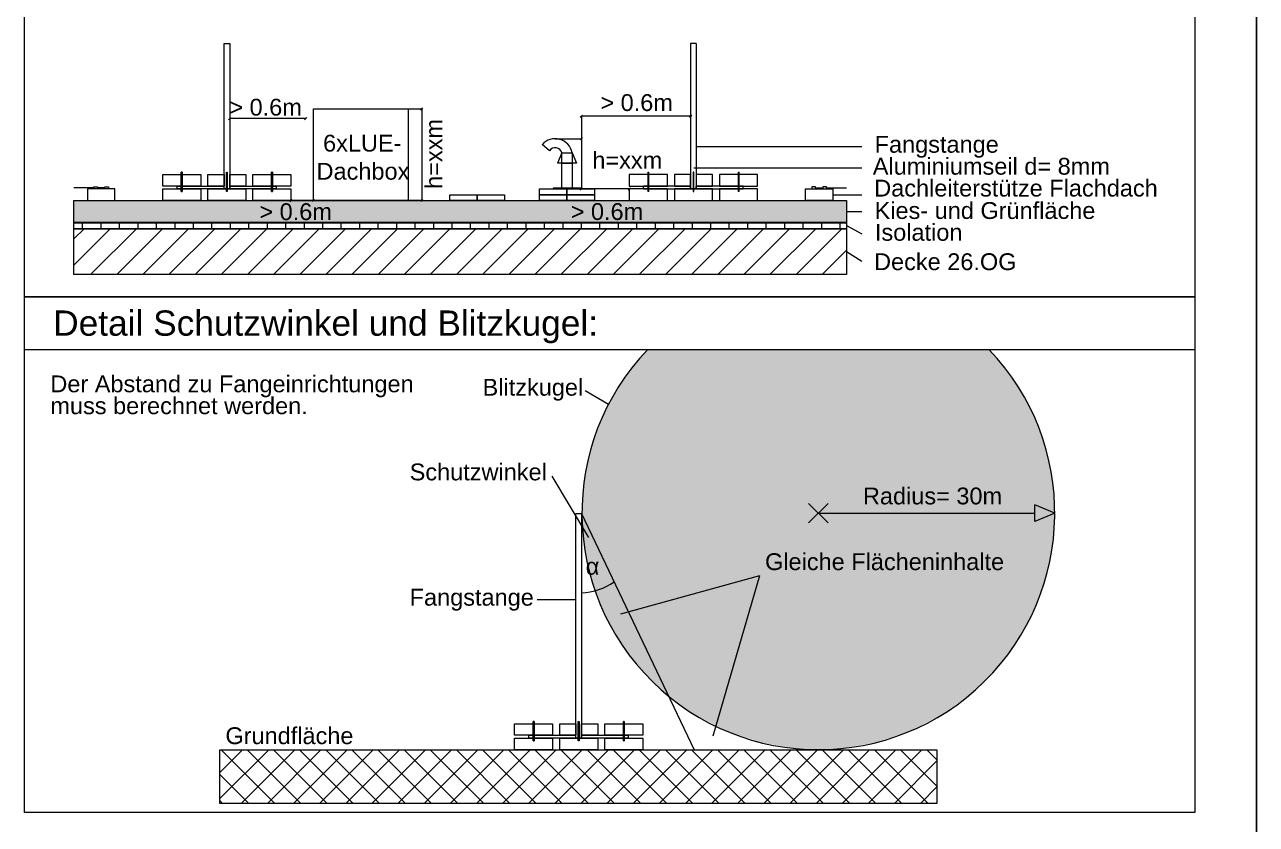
# Model space of a CAD drawing. Extents: x -1132 to 613, y -179 to 712.
# Drawn here: x 407.6 to 607.6, y 142.4 to 272.2 of the extents above; entities that cross this region are included whole.
import ezdxf
from ezdxf.lldxf.tags import DXFTag

# ---------------------------------------------------------------- set-up
doc = ezdxf.new("R2010")
doc.units = 0
doc.layers.get('0').update_dxf_attribs({"lineweight": 13})
for name, color, linetype, lineweight, true_color in [('Boden 8.OG', 7, 'Continuous', 13, 0xc0c0c0), ('Bodenplatten', 9, 'Continuous', 13, 0x808080), ('EL01_WAN_Blitzkugel', 2, 'Continuous', 13, 0xffff00), ('EL01_WAN_Blitzschutz_kuenstliche_Leiter', 1, 'Continuous', 13, 0xff0000), ('EL01_WAN_Fangleitungen bestehend Kün', 1, 'Continuous', 13, 0xff0000), ('EL01_WAN_Geometrie', 3, 'Continuous', 13, 0x00ff00), ('EL01_WAN_Geometrie-A0GYANLHE9', 3, 'Continuous', 13, 0x00ff00), ('EL01_WAN_Schraffur-A0GYANLGE9', 7, 'Continuous', 13, 0xc0c0c0), ('EL01_WAN_Text-A0GYANLIE9', 2, 'Continuous', 13, 0xffff00), ('EL01_WAN_Venti', 1, 'Continuous', 13, 0xff0000), ('EL01_WAN_Wasserschutz', 1, 'Continuous', 13, 0xff0000), ('EL01_WANE_Winkel Alpha', 1, 'Continuous', 13, 0xff0000), ('Erde Kies Gestein', 9, 'Continuous', 13, 0x808080), ('Isolation Boden 8.OG', 7, 'Continuous', 13, 0x00e500)]:
    doc.layers.add(name, color=color, linetype=linetype, lineweight=lineweight, true_color=true_color)
for name, color, linetype, lineweight in [('EL01_VVV_Bemassung', 7, 'Continuous', 13), ('EL01_WAN_Dachleiterstütze', 7, 'Continuous', 13), ('EL01_WAN_Text', 7, 'Continuous', 13)]:
    doc.layers.add(name, color=color, linetype=linetype, lineweight=lineweight)
doc.styles.get("Standard").update_dxf_attribs({"font": 'arial.ttf'})
tags = doc.linetypes.add('fein_strichliert', pattern=[4, 1, -2, 1]).pattern_tags.tags
tags[8:9] = [DXFTag(74, 4), DXFTag(75, 0), DXFTag(340, '0'), DXFTag(46, 0.0), DXFTag(50, 0.0), DXFTag(44, 0.0), DXFTag(45, 0.0)]
tags[6:7] = [DXFTag(74, 4), DXFTag(75, 0), DXFTag(340, '0'), DXFTag(46, 0.0), DXFTag(50, 0.0), DXFTag(44, 0.0), DXFTag(45, 0.0)]
tags[4:5] = [DXFTag(74, 4), DXFTag(75, 0), DXFTag(340, '0'), DXFTag(46, 0.0), DXFTag(50, 0.0), DXFTag(44, 0.0), DXFTag(45, 0.0)]

# ---------------------------------------------------------------- blocks, each defined once
blk = doc.blocks.new('Schraffur-A0ULN87DQT', base_point=(415.58, 240.07))
at = {"color": 0, "linetype": 'ByBlock', "lineweight": -2, "ltscale": 0.13}
blk.add_solid([(541.02, 240.07), (415.58, 240.07), (541.02, 243.63), (415.58, 243.63)], dxfattribs=at)
blk = doc.blocks.new('Polygon-A0ULN87FQT', base_point=(493.42, 245.51))
at = {"color": 0, "linetype": 'ByBlock', "lineweight": -2, "ltscale": 0.13}
for p, q in [((493.42, 245.61), (493.42, 245.51)), ((497.87, 245.61), (493.42, 245.61)), ((493.42, 245.51), (497.87, 245.51)), ((497.87, 245.51), (497.87, 245.61))]:
    blk.add_line(p, q, dxfattribs=at)
blk = doc.blocks.new('Polygon-A0ULN87JQT', base_point=(444.66, 245.97))
at = {"color": 0, "linetype": 'ByBlock', "lineweight": -2, "ltscale": 0.13}
for p, q in [((444.66, 245.97), (444.66, 247.85)), ((444.66, 247.85), (450.83, 247.85)), ((450.83, 247.85), (450.83, 245.97)), ((450.83, 245.97), (444.66, 245.97))]:
    blk.add_line(p, q, dxfattribs=at)
blk = doc.blocks.new('Polygon-A0ULN87NQT', base_point=(508.78, 245.08))
at = {"color": 0, "linetype": 'ByBlock', "lineweight": -2, "ltscale": 0.13}
for p, q in [((508.92, 247.85), (508.78, 247.85)), ((508.78, 247.85), (508.78, 245.08)), ((508.92, 245.08), (508.92, 247.85)), ((508.92, 245.08), (508.78, 245.08))]:
    blk.add_line(p, q, dxfattribs=at)
blk = doc.blocks.new('Polygon-A0ULN87PQT', base_point=(440.88, 245.97))
at = {"color": 0, "linetype": 'ByBlock', "lineweight": -2, "ltscale": 0.13}
for p, q in [((440.88, 247.85), (443.5, 247.85)), ((440.88, 245.97), (440.88, 247.85)), ((443.5, 247.85), (443.5, 245.97)), ((443.5, 245.97), (440.88, 245.97))]:
    blk.add_line(p, q, dxfattribs=at)
blk = doc.blocks.new('Schraffur-A0ULN87TQT', base_point=(571.62, 191.51))
at = {"color": 0, "linetype": 'ByBlock', "lineweight": -2, "ltscale": 0.13}
blk.add_solid([(571.62, 194.24), (574.85, 192.87), (571.62, 191.51)], dxfattribs=at)
blk = doc.blocks.new('Polygon-A0ULN87VQT', base_point=(505.76, 243.63))
at = {"color": 0, "linetype": 'ByBlock', "lineweight": -2, "ltscale": 0.13}
for p, q in [((511.94, 245.51), (505.76, 245.51)), ((505.76, 245.51), (505.76, 243.63)), ((511.94, 243.63), (511.94, 245.51)), ((505.76, 243.63), (511.94, 243.63))]:
    blk.add_line(p, q, dxfattribs=at)
blk = doc.blocks.new('Polygon-A0ULN881QT', base_point=(481.07, 243.63))
at = {"color": 0, "linetype": 'ByBlock', "lineweight": -2, "ltscale": 0.13}
for p, q in [((481.07, 243.63), (481.07, 244.57)), ((481.07, 244.57), (485.52, 244.57)), ((485.52, 244.57), (485.52, 243.63)), ((485.52, 243.63), (481.07, 243.63))]:
    blk.add_line(p, q, dxfattribs=at)
blk = doc.blocks.new('Polygon-A0ULN883QT', base_point=(523.44, 245.08))
at = {"color": 0, "linetype": 'ByBlock', "lineweight": -2, "ltscale": 0.13}
for p, q in [((523.58, 247.85), (523.44, 247.85)), ((523.44, 247.85), (523.44, 245.08)), ((523.58, 245.08), (523.58, 247.85)), ((523.58, 245.08), (523.44, 245.08))]:
    blk.add_line(p, q, dxfattribs=at)
blk = doc.blocks.new('Polygon-A0ULN88BQT', base_point=(447.68, 247.85))
at = {"color": 0, "linetype": 'ByBlock', "lineweight": -2, "ltscale": 0.13}
for p, q in [((447.68, 247.85), (447.68, 248.22)), ((447.82, 248.22), (447.68, 248.22)), ((447.82, 248.22), (447.82, 247.85)), ((447.82, 247.85), (447.68, 247.85))]:
    blk.add_line(p, q, dxfattribs=at)
blk = doc.blocks.new('Polygon-A0ULN88LQT', base_point=(516.11, 245.08))
at = {"color": 0, "linetype": 'ByBlock', "lineweight": -2, "ltscale": 0.13}
for p, q in [((516.25, 248.22), (516.11, 248.22)), ((516.11, 248.22), (516.11, 245.08)), ((516.25, 245.08), (516.25, 248.22)), ((516.11, 245.08), (516.25, 245.08))]:
    blk.add_line(p, q, dxfattribs=at)
blk = doc.blocks.new('Polygon-A0ULN88NQT', base_point=(437.33, 243.63))
at = {"color": 0, "linetype": 'ByBlock', "lineweight": -2, "ltscale": 0.13}
for p, q in [((437.33, 243.63), (437.33, 245.51)), ((437.33, 245.51), (443.5, 245.51)), ((443.5, 245.51), (443.5, 243.63)), ((443.5, 243.63), (437.33, 243.63))]:
    blk.add_line(p, q, dxfattribs=at)
blk = doc.blocks.new('Polygon-A0ULN88RQT', base_point=(516.64, 245.51))
at = {"color": 0, "linetype": 'ByBlock', "lineweight": -2, "ltscale": 0.13}
for p, q in [((524.27, 245.97), (516.64, 245.97)), ((516.64, 245.51), (516.64, 245.97)), ((516.64, 245.51), (524.27, 245.51)), ((524.27, 245.51), (524.27, 245.97))]:
    blk.add_line(p, q, dxfattribs=at)
blk = doc.blocks.new('Polygon-A0ULN88TQT', base_point=(476.62, 243.63))
at = {"color": 0, "linetype": 'ByBlock', "lineweight": -2, "ltscale": 0.13}
for p, q in [((476.62, 243.63), (476.62, 244.57)), ((476.62, 244.57), (481.07, 244.57)), ((481.07, 244.57), (481.07, 243.63)), ((481.07, 243.63), (476.62, 243.63))]:
    blk.add_line(p, q, dxfattribs=at)
blk = doc.blocks.new('Schraffur-A0ULN88VQT', base_point=(415.58, 231.62))
at = {"color": 0, "lineweight": -2}
for p, q in [((415.58, 233.14), (421.48, 239.04)), ((415.58, 237.39), (417.23, 239.04)), ((418.29, 231.62), (425.72, 239.04)), ((422.54, 231.62), (429.96, 239.04)), ((426.78, 231.62), (434.21, 239.04)), ((431.02, 231.62), (438.45, 239.04)), ((435.26, 231.62), (442.69, 239.04)), ((439.51, 231.62), (446.93, 239.04)), ((443.75, 231.62), (451.18, 239.04)), ((447.99, 231.62), (455.42, 239.04)), ((452.24, 231.62), (459.66, 239.04)), ((456.48, 231.62), (463.9, 239.04)), ((460.72, 231.62), (468.15, 239.04)), ((464.96, 231.62), (472.39, 239.04)), ((469.21, 231.62), (476.63, 239.04)), ((473.45, 231.62), (480.87, 239.04)), ((477.69, 231.62), (485.12, 239.04)), ((481.93, 231.62), (489.36, 239.04)), ((486.18, 231.62), (493.6, 239.04)), ((490.42, 231.62), (497.84, 239.04)), ((494.66, 231.62), (502.09, 239.04)), ((498.9, 231.62), (506.33, 239.04)), ((503.15, 231.62), (510.57, 239.04)), ((507.39, 231.62), (514.82, 239.04)), ((511.63, 231.62), (519.06, 239.04)), ((515.87, 231.62), (523.3, 239.04)), ((520.12, 231.62), (527.54, 239.04)), ((524.36, 231.62), (531.79, 239.04)), ((528.6, 231.62), (536.03, 239.04)), ((532.85, 231.62), (540.27, 239.04)), ((537.09, 231.62), (541.02, 235.55))]:
    blk.add_line(p, q, dxfattribs=at)
blk = doc.blocks.new('Polygon-A0ULN88XQT', base_point=(487.14, 154.47))
at = {"color": 0, "linetype": 'ByBlock', "lineweight": -2, "ltscale": 0.13}
for p, q in [((487.14, 154.47), (487.14, 156.35)), ((487.14, 156.35), (493.31, 156.35)), ((493.31, 156.35), (493.31, 154.47)), ((493.31, 154.47), (487.14, 154.47))]:
    blk.add_line(p, q, dxfattribs=at)
blk = doc.blocks.new('Polygon-A0ULN88ZQT', base_point=(501.8, 154.47))
at = {"color": 0, "linetype": 'ByBlock', "lineweight": -2, "ltscale": 0.13}
for p, q in [((501.8, 154.47), (501.8, 156.35)), ((501.8, 156.35), (507.97, 156.35)), ((507.97, 156.35), (507.97, 154.47)), ((507.97, 154.47), (501.8, 154.47))]:
    blk.add_line(p, q, dxfattribs=at)
blk = doc.blocks.new('Polygon-A0ULN891QT', base_point=(439.96, 245.51))
at = {"color": 0, "linetype": 'ByBlock', "lineweight": -2, "ltscale": 0.13}
for p, q in [((439.96, 245.51), (439.96, 269.13)), ((439.96, 269.13), (440.88, 269.13)), ((440.88, 269.13), (440.88, 245.51)), ((440.88, 245.51), (439.96, 245.51))]:
    blk.add_line(p, q, dxfattribs=at)
blk = doc.blocks.new('Polygon-A0ULN897QT', base_point=(504.81, 155.92))
at = {"color": 0, "linetype": 'ByBlock', "lineweight": -2, "ltscale": 0.13}
for p, q in [((504.81, 155.92), (504.81, 158.69)), ((504.81, 158.69), (504.95, 158.69)), ((504.95, 158.69), (504.95, 155.92)), ((504.81, 155.92), (504.95, 155.92))]:
    blk.add_line(p, q, dxfattribs=at)
blk = doc.blocks.new('Polygon-A0ULN899QT', base_point=(430, 245.97))
at = {"color": 0, "linetype": 'ByBlock', "lineweight": -2, "ltscale": 0.13}
for p, q in [((430, 245.97), (430, 247.85)), ((430, 247.85), (436.17, 247.85)), ((436.17, 247.85), (436.17, 245.97)), ((436.17, 245.97), (430, 245.97))]:
    blk.add_line(p, q, dxfattribs=at)
blk = doc.blocks.new('Polygon-A0ULN89BQT', base_point=(537.17, 245.51))
at = {"color": 0, "linetype": 'ByBlock', "lineweight": -2, "ltscale": 0.13}
for p, q in [((537.76, 245.87), (537.17, 245.87)), ((537.17, 245.87), (537.17, 245.51)), ((537.17, 245.51), (537.76, 245.51)), ((537.76, 245.51), (537.76, 245.87))]:
    blk.add_line(p, q, dxfattribs=at)
blk = doc.blocks.new('Polygon-A0ULN89DQT', base_point=(491.19, 243.63))
at = {"color": 0, "linetype": 'ByBlock', "lineweight": -2, "ltscale": 0.13}
for p, q in [((491.19, 243.63), (491.19, 244.57)), ((491.19, 244.57), (495.64, 244.57)), ((495.64, 244.57), (495.64, 243.63)), ((495.64, 243.63), (491.19, 243.63))]:
    blk.add_line(p, q, dxfattribs=at)
blk = doc.blocks.new('Polygon-A0ULN89FQT', base_point=(495.64, 243.63))
at = {"color": 0, "linetype": 'ByBlock', "lineweight": -2, "ltscale": 0.13}
for p, q in [((495.64, 243.63), (495.64, 244.57)), ((495.64, 244.57), (500.09, 244.57)), ((500.09, 244.57), (500.09, 243.63)), ((500.09, 243.63), (495.64, 243.63))]:
    blk.add_line(p, q, dxfattribs=at)
blk = doc.blocks.new('Polygon-A0ULN89HQT', base_point=(417.8, 243.63))
at = {"color": 0, "linetype": 'ByBlock', "lineweight": -2, "ltscale": 0.13}
for p, q in [((422.25, 245.51), (417.8, 245.51)), ((417.8, 245.51), (417.8, 243.63)), ((422.25, 243.63), (422.25, 245.51)), ((417.8, 243.63), (422.25, 243.63))]:
    blk.add_line(p, q, dxfattribs=at)
blk = doc.blocks.new('Polygon-A0ULN89JQT', base_point=(440.34, 245.08))
at = {"color": 0, "linetype": 'ByBlock', "lineweight": -2, "ltscale": 0.13}
for p, q in [((440.34, 245.08), (440.34, 248.22)), ((440.34, 248.22), (440.49, 248.22)), ((440.49, 248.22), (440.49, 245.08)), ((440.49, 245.08), (440.34, 245.08))]:
    blk.add_line(p, q, dxfattribs=at)
blk = doc.blocks.new('Polygon-A0ULN89PQT', base_point=(430, 243.63))
at = {"color": 0, "linetype": 'ByBlock', "lineweight": -2, "ltscale": 0.13}
for p, q in [((430, 243.63), (430, 245.51)), ((430, 245.51), (436.17, 245.51)), ((436.17, 245.51), (436.17, 243.63)), ((436.17, 243.63), (430, 243.63))]:
    blk.add_line(p, q, dxfattribs=at)
blk = doc.blocks.new('Polygon-A0ULN89RQT', base_point=(494.47, 156.81))
at = {"color": 0, "linetype": 'ByBlock', "lineweight": -2, "ltscale": 0.13}
for p, q in [((494.47, 158.69), (497.09, 158.69)), ((494.47, 156.81), (494.47, 158.69)), ((497.09, 158.69), (497.09, 156.81)), ((497.09, 156.81), (494.47, 156.81))]:
    blk.add_line(p, q, dxfattribs=at)
blk = doc.blocks.new('Polygon-A0ULN8A9QT', base_point=(407.58, 227.98))
at = {"color": 0, "linetype": 'ByBlock', "lineweight": -2, "ltscale": 0.13}
for p, q in [((407.58, 227.98), (407.58, 460.53)), ((407.58, 460.53), (597.58, 460.53)), ((597.58, 460.53), (597.58, 227.98)), ((597.58, 227.98), (407.58, 227.98))]:
    blk.add_line(p, q, dxfattribs=at)
blk = doc.blocks.new('Polygon-A0ULN8ABQT', base_point=(420.62, 245.51))
at = {"color": 0, "linetype": 'ByBlock', "lineweight": -2, "ltscale": 0.13}
for p, q in [((420.62, 245.87), (421.22, 245.87)), ((420.62, 245.51), (420.62, 245.87)), ((421.22, 245.51), (420.62, 245.51)), ((421.22, 245.87), (421.22, 245.51))]:
    blk.add_line(p, q, dxfattribs=at)
blk = doc.blocks.new('Polygon-A0ULN8AFQT', base_point=(433.01, 247.85))
at = {"color": 0, "linetype": 'ByBlock', "lineweight": -2, "ltscale": 0.13}
for p, q in [((433.01, 247.85), (433.01, 248.22)), ((433.16, 248.22), (433.01, 248.22)), ((433.16, 248.22), (433.16, 247.85)), ((433.16, 247.85), (433.01, 247.85))]:
    blk.add_line(p, q, dxfattribs=at)
blk = doc.blocks.new('Polygon-A0ULN8ANQT', base_point=(505.76, 245.97))
at = {"color": 0, "linetype": 'ByBlock', "lineweight": -2, "ltscale": 0.13}
for p, q in [((511.94, 247.85), (505.76, 247.85)), ((505.76, 247.85), (505.76, 245.97)), ((511.94, 245.97), (511.94, 247.85)), ((505.76, 245.97), (511.94, 245.97))]:
    blk.add_line(p, q, dxfattribs=at)
blk = doc.blocks.new('Polygon-A0ULN8ATQT', base_point=(520.43, 243.63))
at = {"color": 0, "linetype": 'ByBlock', "lineweight": -2, "ltscale": 0.13}
for p, q in [((526.6, 245.51), (520.43, 245.51)), ((520.43, 245.51), (520.43, 243.63)), ((526.6, 243.63), (526.6, 245.51)), ((520.43, 243.63), (526.6, 243.63))]:
    blk.add_line(p, q, dxfattribs=at)
blk = doc.blocks.new('Polygon-A0ULN8BBQT', base_point=(415.58, 240.07))
at = {"color": 0, "linetype": 'ByBlock', "lineweight": -2, "ltscale": 0.13}
for p, q in [((415.58, 240.07), (415.58, 243.63)), ((415.58, 243.63), (541.02, 243.63)), ((541.02, 243.63), (541.02, 240.07)), ((541.02, 240.07), (415.58, 240.07))]:
    blk.add_line(p, q, dxfattribs=at)
blk = doc.blocks.new('Polygon-A0ULN8BDQT', base_point=(415.58, 239.04))
at = {"color": 0, "linetype": 'ByBlock', "lineweight": -2, "ltscale": 0.13}
for p, q in [((415.58, 239.04), (415.58, 240.07)), ((415.58, 240.07), (541.02, 240.07)), ((541.02, 240.07), (541.02, 239.04)), ((541.02, 239.04), (415.58, 239.04))]:
    blk.add_line(p, q, dxfattribs=at)
blk = doc.blocks.new('Polygon-A0ULN8BPQT', base_point=(415.58, 231.62))
at = {"color": 0, "linetype": 'ByBlock', "lineweight": -2, "ltscale": 0.13}
for p, q in [((415.58, 231.62), (415.58, 239.04)), ((415.58, 239.04), (541.02, 239.04)), ((541.02, 239.04), (541.02, 231.62)), ((541.02, 231.62), (415.58, 231.62))]:
    blk.add_line(p, q, dxfattribs=at)
blk = doc.blocks.new('Polygon-A0ULN8BXQT', base_point=(497.09, 156.35))
at = {"color": 0, "linetype": 'ByBlock', "lineweight": -2, "ltscale": 0.13}
for p, q in [((497.09, 156.35), (497.09, 192.83)), ((497.09, 192.83), (498.01, 192.83)), ((498.01, 192.83), (498.01, 156.35)), ((498.01, 156.35), (497.09, 156.35))]:
    blk.add_line(p, q, dxfattribs=at)
blk = doc.blocks.new('Schraffur-A0ULN8BZQT', base_point=(415.58, 239.04))
at = {"color": 0, "lineweight": -2}
for p, q in [((417, 239.04), (417, 240.07)), ((420, 239.04), (420, 240.07)), ((423, 239.04), (423, 240.07)), ((426, 239.04), (426, 240.07)), ((429, 239.04), (429, 240.07)), ((432, 239.04), (432, 240.07)), ((435, 239.04), (435, 240.07)), ((438, 239.04), (438, 240.07)), ((441, 239.04), (441, 240.07)), ((444, 239.04), (444, 240.07)), ((447, 239.04), (447, 240.07)), ((450, 239.04), (450, 240.07)), ((453, 239.04), (453, 240.07)), ((456, 239.04), (456, 240.07)), ((459, 239.04), (459, 240.07)), ((462, 239.04), (462, 240.07)), ((465, 239.04), (465, 240.07)), ((468, 239.04), (468, 240.07)), ((471, 239.04), (471, 240.07)), ((474, 239.04), (474, 240.07)), ((477, 239.04), (477, 240.07)), ((480, 239.04), (480, 240.07)), ((483, 239.04), (483, 240.07)), ((486, 239.04), (486, 240.07)), ((489, 239.04), (489, 240.07)), ((492, 239.04), (492, 240.07)), ((495, 239.04), (495, 240.07)), ((498, 239.04), (498, 240.07)), ((501, 239.04), (501, 240.07)), ((504, 239.04), (504, 240.07)), ((507, 239.04), (507, 240.07)), ((510, 239.04), (510, 240.07)), ((513, 239.04), (513, 240.07)), ((516, 239.04), (516, 240.07)), ((519, 239.04), (519, 240.07)), ((522, 239.04), (522, 240.07)), ((525, 239.04), (525, 240.07)), ((528, 239.04), (528, 240.07)), ((531, 239.04), (531, 240.07)), ((534, 239.04), (534, 240.07)), ((537, 239.04), (537, 240.07)), ((540, 239.04), (540, 240.07)), ((415.58, 240), (541.02, 240))]:
    blk.add_line(p, q, dxfattribs=at)
blk = doc.blocks.new('Polygon-A0ULN8C1QT', base_point=(535.38, 245.51))
at = {"color": 0, "linetype": 'ByBlock', "lineweight": -2, "ltscale": 0.13}
for p, q in [((535.97, 245.87), (535.38, 245.87)), ((535.38, 245.87), (535.38, 245.51)), ((535.38, 245.51), (535.97, 245.51)), ((535.97, 245.51), (535.97, 245.87))]:
    blk.add_line(p, q, dxfattribs=at)
blk = doc.blocks.new('Polygon-A0ULN8C5QT', base_point=(447.68, 245.08))
at = {"color": 0, "linetype": 'ByBlock', "lineweight": -2, "ltscale": 0.13}
for p, q in [((447.68, 245.08), (447.68, 247.85)), ((447.68, 247.85), (447.82, 247.85)), ((447.82, 247.85), (447.82, 245.08)), ((447.68, 245.08), (447.82, 245.08))]:
    blk.add_line(p, q, dxfattribs=at)
blk = doc.blocks.new('Polygon-A0ULN8C7QT', base_point=(489.46, 156.35))
at = {"color": 0, "linetype": 'ByBlock', "lineweight": -2, "ltscale": 0.13}
for p, q in [((489.46, 156.81), (497.09, 156.81)), ((489.46, 156.35), (489.46, 156.81)), ((497.09, 156.35), (489.46, 156.35)), ((497.09, 156.35), (497.09, 156.81))]:
    blk.add_line(p, q, dxfattribs=at)
blk = doc.blocks.new('Polygon-A0ULN8CBQT', base_point=(523.44, 247.85))
at = {"color": 0, "linetype": 'ByBlock', "lineweight": -2, "ltscale": 0.13}
for p, q in [((523.44, 248.22), (523.58, 248.22)), ((523.44, 248.22), (523.44, 247.85)), ((523.58, 247.85), (523.58, 248.22)), ((523.44, 247.85), (523.58, 247.85))]:
    blk.add_line(p, q, dxfattribs=at)
blk = doc.blocks.new('Polygon-A0ULN8CHQT', base_point=(504.81, 158.69))
at = {"color": 0, "linetype": 'ByBlock', "lineweight": -2, "ltscale": 0.13}
for p, q in [((504.81, 158.69), (504.81, 159.06)), ((504.95, 159.06), (504.81, 159.06)), ((504.95, 158.69), (504.81, 158.69)), ((504.95, 159.06), (504.95, 158.69))]:
    blk.add_line(p, q, dxfattribs=at)
blk = doc.blocks.new('Polygon-A0ULN8CLQT', base_point=(515.72, 245.51))
at = {"color": 0, "linetype": 'ByBlock', "lineweight": -2, "ltscale": 0.13}
for p, q in [((516.64, 269.13), (515.72, 269.13)), ((515.72, 269.13), (515.72, 245.51)), ((516.64, 269.13), (516.64, 245.51)), ((515.72, 245.51), (516.64, 245.51))]:
    blk.add_line(p, q, dxfattribs=at)
blk = doc.blocks.new('Polygon-A0ULN8CNQT', base_point=(501.8, 156.81))
at = {"color": 0, "linetype": 'ByBlock', "lineweight": -2, "ltscale": 0.13}
for p, q in [((501.8, 156.81), (501.8, 158.69)), ((501.8, 158.69), (507.97, 158.69)), ((507.97, 158.69), (507.97, 156.81)), ((507.97, 156.81), (501.8, 156.81))]:
    blk.add_line(p, q, dxfattribs=at)
blk = doc.blocks.new('Polygon-A0ULN8CXQT', base_point=(490.15, 158.69))
at = {"color": 0, "linetype": 'ByBlock', "lineweight": -2, "ltscale": 0.13}
for p, q in [((490.15, 158.69), (490.15, 159.06)), ((490.29, 159.06), (490.15, 159.06)), ((490.29, 158.69), (490.15, 158.69)), ((490.29, 159.06), (490.29, 158.69))]:
    blk.add_line(p, q, dxfattribs=at)
blk = doc.blocks.new('Polygon-A0ULN8DDQT', base_point=(491.19, 244.57))
at = {"color": 0, "linetype": 'ByBlock', "lineweight": -2, "ltscale": 0.13}
for p, q in [((491.19, 244.57), (491.19, 245.51)), ((491.19, 245.51), (495.64, 245.51)), ((495.64, 244.57), (491.19, 244.57)), ((495.64, 245.51), (495.64, 244.57))]:
    blk.add_line(p, q, dxfattribs=at)
blk = doc.blocks.new('Polygon-A0ULN8DFQT', base_point=(487.14, 156.81))
at = {"color": 0, "linetype": 'ByBlock', "lineweight": -2, "ltscale": 0.13}
for p, q in [((487.14, 156.81), (487.14, 158.69)), ((487.14, 158.69), (493.31, 158.69)), ((493.31, 158.69), (493.31, 156.81)), ((493.31, 156.81), (487.14, 156.81))]:
    blk.add_line(p, q, dxfattribs=at)
blk = doc.blocks.new('Polygon-A0ULN8DNQT', base_point=(494.81, 249.7))
at = {"color": 0, "linetype": 'ByBlock', "lineweight": -2, "ltscale": 0.13}
for p, q in [((494.81, 249.7), (494.81, 251.36)), ((494.81, 251.36), (496.47, 251.36)), ((496.47, 251.36), (496.47, 249.7)), ((496.47, 249.7), (494.81, 249.7))]:
    blk.add_line(p, q, dxfattribs=at)
blk = doc.blocks.new('Polygon-A0ULN8DRQT', base_point=(432.33, 245.51))
at = {"color": 0, "linetype": 'ByBlock', "lineweight": -2, "ltscale": 0.13}
for p, q in [((432.33, 245.97), (439.96, 245.97)), ((432.33, 245.51), (432.33, 245.97)), ((439.96, 245.51), (432.33, 245.51)), ((439.96, 245.51), (439.96, 245.97))]:
    blk.add_line(p, q, dxfattribs=at)
blk = doc.blocks.new('Polygon-A0ULN8E5QT', base_point=(494.47, 154.47))
at = {"color": 0, "linetype": 'ByBlock', "lineweight": -2, "ltscale": 0.13}
for p, q in [((494.47, 154.47), (494.47, 156.35)), ((494.47, 156.35), (500.64, 156.35)), ((500.64, 156.35), (500.64, 154.47)), ((500.64, 154.47), (494.47, 154.47))]:
    blk.add_line(p, q, dxfattribs=at)
blk = doc.blocks.new('Polygon-A0ULN8E9QT', base_point=(534.35, 243.63))
at = {"color": 0, "linetype": 'ByBlock', "lineweight": -2, "ltscale": 0.13}
for p, q in [((534.35, 243.63), (534.35, 245.51)), ((534.35, 245.51), (538.79, 245.51)), ((538.79, 245.51), (538.79, 243.63)), ((538.79, 243.63), (534.35, 243.63))]:
    blk.add_line(p, q, dxfattribs=at)
blk = doc.blocks.new('Schraffur-A0ULN8EDQT', base_point=(498.1, 154.6))
at = {"linetype": 'ByBlock', "lineweight": -2, "ltscale": 0.13}
blk.add_hatch(color=0, dxfattribs=at).paths.add_polyline_path([(564.19, 219.42), (568.09, 214.63), (571.17, 209.27), (573.35, 203.5), (574.58, 197.45), (574.82, 191.28), (574.06, 185.15), (572.34, 179.22), (569.69, 173.65), (566.18, 168.57), (561.9, 164.12), (556.96, 160.41), (551.49, 157.55), (545.64, 155.59), (539.54, 154.6), (533.37, 154.6), (527.28, 155.59), (521.42, 157.55), (515.95, 160.41), (511.01, 164.12), (506.73, 168.57), (503.22, 173.65), (500.57, 179.22), (498.85, 185.15), (498.1, 191.28), (498.34, 197.45), (499.56, 203.5), (501.74, 209.27), (504.82, 214.63), (508.72, 219.42)])
blk = doc.blocks.new('Polygon-A0ULN8EFQT', base_point=(418.83, 245.51))
at = {"color": 0, "linetype": 'ByBlock', "lineweight": -2, "ltscale": 0.13}
for p, q in [((418.83, 245.87), (419.43, 245.87)), ((418.83, 245.51), (418.83, 245.87)), ((419.43, 245.51), (418.83, 245.51)), ((419.43, 245.87), (419.43, 245.51))]:
    blk.add_line(p, q, dxfattribs=at)
blk = doc.blocks.new('Polygon-A0ULN8EHQT', base_point=(497.48, 155.92))
at = {"color": 0, "linetype": 'ByBlock', "lineweight": -2, "ltscale": 0.13}
for p, q in [((497.48, 155.92), (497.48, 159.06)), ((497.48, 159.06), (497.62, 159.06)), ((497.62, 159.06), (497.62, 155.92)), ((497.62, 155.92), (497.48, 155.92))]:
    blk.add_line(p, q, dxfattribs=at)
blk = doc.blocks.new('Polygon-A0ULN8EJQT', base_point=(437.33, 245.97))
at = {"color": 0, "linetype": 'ByBlock', "lineweight": -2, "ltscale": 0.13}
for p, q in [((437.33, 247.85), (439.96, 247.85)), ((437.33, 245.97), (437.33, 247.85)), ((439.96, 247.85), (439.96, 245.97)), ((439.96, 245.97), (437.33, 245.97))]:
    blk.add_line(p, q, dxfattribs=at)
blk = doc.blocks.new('Polygon-A0ULN8ELQT', base_point=(433.01, 245.08))
at = {"color": 0, "linetype": 'ByBlock', "lineweight": -2, "ltscale": 0.13}
for p, q in [((433.01, 245.08), (433.01, 247.85)), ((433.01, 247.85), (433.16, 247.85)), ((433.16, 247.85), (433.16, 245.08)), ((433.01, 245.08), (433.16, 245.08))]:
    blk.add_line(p, q, dxfattribs=at)
blk = doc.blocks.new('Polygon-A0ULN8ENQT', base_point=(516.64, 245.97))
at = {"color": 0, "linetype": 'ByBlock', "lineweight": -2, "ltscale": 0.13}
for p, q in [((519.27, 247.85), (516.64, 247.85)), ((516.64, 247.85), (516.64, 245.97)), ((519.27, 245.97), (519.27, 247.85)), ((516.64, 245.97), (519.27, 245.97))]:
    blk.add_line(p, q, dxfattribs=at)
blk = doc.blocks.new('Polygon-A0ULN8EZQT', base_point=(508.09, 245.51))
at = {"color": 0, "linetype": 'ByBlock', "lineweight": -2, "ltscale": 0.13}
for p, q in [((515.72, 245.97), (508.09, 245.97)), ((508.09, 245.51), (508.09, 245.97)), ((508.09, 245.51), (515.72, 245.51)), ((515.72, 245.51), (515.72, 245.97))]:
    blk.add_line(p, q, dxfattribs=at)
blk = doc.blocks.new('Polygon-A0ULN8F1QT', base_point=(494.81, 245.61))
at = {"color": 0, "linetype": 'ByBlock', "lineweight": -2, "ltscale": 0.13}
for p, q in [((494.81, 249.7), (496.47, 249.7)), ((494.81, 245.61), (494.81, 249.7)), ((496.47, 249.7), (496.47, 245.61)), ((496.47, 245.61), (494.81, 245.61))]:
    blk.add_line(p, q, dxfattribs=at)
blk = doc.blocks.new('Polygon-A0ULN8FBQT', base_point=(520.43, 245.97))
at = {"color": 0, "linetype": 'ByBlock', "lineweight": -2, "ltscale": 0.13}
for p, q in [((526.6, 247.85), (520.43, 247.85)), ((520.43, 247.85), (520.43, 245.97)), ((526.6, 245.97), (526.6, 247.85)), ((520.43, 245.97), (526.6, 245.97))]:
    blk.add_line(p, q, dxfattribs=at)
blk = doc.blocks.new('Polygon-A0ULN8FJQT', base_point=(498.01, 156.35))
at = {"color": 0, "linetype": 'ByBlock', "lineweight": -2, "ltscale": 0.13}
for p, q in [((498.01, 156.81), (505.64, 156.81)), ((498.01, 156.35), (498.01, 156.81)), ((505.64, 156.35), (498.01, 156.35)), ((505.64, 156.35), (505.64, 156.81))]:
    blk.add_line(p, q, dxfattribs=at)
blk = doc.blocks.new('Polygon-A0ULN8FLQT', base_point=(444.66, 243.63))
at = {"color": 0, "linetype": 'ByBlock', "lineweight": -2, "ltscale": 0.13}
for p, q in [((444.66, 243.63), (444.66, 245.51)), ((444.66, 245.51), (450.83, 245.51)), ((450.83, 245.51), (450.83, 243.63)), ((450.83, 243.63), (444.66, 243.63))]:
    blk.add_line(p, q, dxfattribs=at)
blk = doc.blocks.new('Polygon-A0ULN8FTQT', base_point=(513.09, 245.97))
at = {"color": 0, "linetype": 'ByBlock', "lineweight": -2, "ltscale": 0.13}
for p, q in [((515.72, 247.85), (513.09, 247.85)), ((513.09, 247.85), (513.09, 245.97)), ((515.72, 245.97), (515.72, 247.85)), ((513.09, 245.97), (515.72, 245.97))]:
    blk.add_line(p, q, dxfattribs=at)
blk = doc.blocks.new('Schraffur-A0ULN8FVQT', base_point=(439.27, 145.76))
at = {"color": 0, "lineweight": -2}
for p, q in [((439.27, 146.53), (447.21, 154.47)), ((439.27, 150.77), (442.97, 154.47)), ((448.21, 145.76), (439.5, 154.47)), ((442.74, 145.76), (451.46, 154.47)), ((452.45, 145.76), (443.74, 154.47)), ((446.99, 145.76), (455.7, 154.47)), ((456.7, 145.76), (447.98, 154.47)), ((451.23, 145.76), (459.94, 154.47)), ((460.94, 145.76), (452.23, 154.47)), ((455.47, 145.76), (464.18, 154.47)), ((465.18, 145.76), (456.47, 154.47)), ((459.71, 145.76), (468.43, 154.47)), ((469.42, 145.76), (460.71, 154.47)), ((463.96, 145.76), (472.67, 154.47)), ((473.67, 145.76), (464.95, 154.47)), ((468.2, 145.76), (476.91, 154.47)), ((477.91, 145.76), (469.2, 154.47)), ((472.44, 145.76), (481.15, 154.47)), ((482.15, 145.76), (473.44, 154.47)), ((476.69, 145.76), (485.4, 154.47)), ((486.39, 145.76), (477.68, 154.47)), ((480.93, 145.76), (489.64, 154.47)), ((490.64, 145.76), (481.92, 154.47)), ((485.17, 145.76), (493.88, 154.47)), ((494.88, 145.76), (486.17, 154.47)), ((489.41, 145.76), (498.13, 154.47)), ((499.12, 145.76), (490.41, 154.47)), ((493.66, 145.76), (502.37, 154.47)), ((503.36, 145.76), (494.65, 154.47)), ((497.9, 145.76), (506.61, 154.47)), ((507.61, 145.76), (498.9, 154.47)), ((502.14, 145.76), (510.85, 154.47)), ((511.85, 145.76), (503.14, 154.47)), ((506.38, 145.76), (515.1, 154.47)), ((516.09, 145.76), (507.38, 154.47)), ((510.63, 145.76), (519.34, 154.47)), ((520.34, 145.76), (511.62, 154.47)), ((514.87, 145.76), (523.58, 154.47)), ((524.58, 145.76), (515.87, 154.47)), ((519.11, 145.76), (527.82, 154.47)), ((528.82, 145.76), (520.11, 154.47)), ((523.35, 145.76), (532.07, 154.47)), ((533.06, 145.76), (524.35, 154.47)), ((527.6, 145.76), (536.31, 154.47)), ((537.31, 145.76), (528.59, 154.47)), ((531.84, 145.76), (540.55, 154.47)), ((541.55, 145.76), (532.84, 154.47)), ((536.08, 145.76), (544.79, 154.47)), ((545.79, 145.76), (537.08, 154.47)), ((540.32, 145.76), (549.04, 154.47)), ((550.03, 145.76), (541.32, 154.47)), ((544.57, 145.76), (553.28, 154.47)), ((554.28, 145.76), (545.56, 154.47)), ((555.71, 148.57), (549.81, 154.47)), ((555.71, 152.81), (554.05, 154.47)), ((548.81, 145.76), (555.71, 152.66)), ((443.97, 145.76), (439.27, 150.46)), ((553.05, 145.76), (555.71, 148.42)), ((439.73, 145.76), (439.27, 146.22))]:
    blk.add_line(p, q, dxfattribs=at)
blk = doc.blocks.new('Polygon-A0ULN8FZQT', base_point=(513.09, 243.63))
at = {"color": 0, "linetype": 'ByBlock', "lineweight": -2, "ltscale": 0.13}
for p, q in [((519.27, 245.51), (513.09, 245.51)), ((513.09, 245.51), (513.09, 243.63)), ((519.27, 243.63), (519.27, 245.51)), ((513.09, 243.63), (519.27, 243.63))]:
    blk.add_line(p, q, dxfattribs=at)
blk = doc.blocks.new('Polygon-A0ULN8G5QT', base_point=(454.49, 243.63))
at = {"color": 0, "linetype": 'ByBlock', "lineweight": -2, "ltscale": 0.13}
for p, q in [((454.49, 243.63), (454.49, 258.49)), ((454.49, 258.49), (469.86, 258.49)), ((469.86, 258.49), (469.86, 243.63)), ((469.86, 243.63), (454.49, 243.63))]:
    blk.add_line(p, q, dxfattribs=at)
blk = doc.blocks.new('Polygon-A0ULN8G9QT', base_point=(407.58, 144.25))
at = {"color": 0, "linetype": 'ByBlock', "lineweight": -2, "ltscale": 0.13}
for p, q in [((407.58, 144.25), (407.58, 227.98)), ((407.58, 227.98), (597.58, 227.98)), ((597.58, 227.98), (597.58, 144.25)), ((597.58, 144.25), (407.58, 144.25))]:
    blk.add_line(p, q, dxfattribs=at)
blk = doc.blocks.new('Polygon-A0ULN8GBQT', base_point=(440.88, 245.51))
at = {"color": 0, "linetype": 'ByBlock', "lineweight": -2, "ltscale": 0.13}
for p, q in [((440.88, 245.97), (448.5, 245.97)), ((440.88, 245.51), (440.88, 245.97)), ((448.5, 245.51), (440.88, 245.51)), ((448.5, 245.51), (448.5, 245.97))]:
    blk.add_line(p, q, dxfattribs=at)
blk = doc.blocks.new('Polygon-A0ULN8GDQT', base_point=(490.15, 155.92))
at = {"color": 0, "linetype": 'ByBlock', "lineweight": -2, "ltscale": 0.13}
for p, q in [((490.15, 155.92), (490.15, 158.69)), ((490.15, 158.69), (490.29, 158.69)), ((490.29, 158.69), (490.29, 155.92)), ((490.15, 155.92), (490.29, 155.92))]:
    blk.add_line(p, q, dxfattribs=at)
blk = doc.blocks.new('Polygon-A0ULN8GJQT', base_point=(495.64, 244.57))
at = {"color": 0, "linetype": 'ByBlock', "lineweight": -2, "ltscale": 0.13}
for p, q in [((495.64, 244.57), (495.64, 245.51)), ((495.64, 245.51), (500.09, 245.51)), ((500.09, 244.57), (495.64, 244.57)), ((500.09, 245.51), (500.09, 244.57))]:
    blk.add_line(p, q, dxfattribs=at)
blk = doc.blocks.new('Polygon-A0ULN8GNQT', base_point=(498.01, 156.81))
at = {"color": 0, "linetype": 'ByBlock', "lineweight": -2, "ltscale": 0.13}
for p, q in [((498.01, 158.69), (500.64, 158.69)), ((498.01, 156.81), (498.01, 158.69)), ((500.64, 158.69), (500.64, 156.81)), ((500.64, 156.81), (498.01, 156.81))]:
    blk.add_line(p, q, dxfattribs=at)
blk = doc.blocks.new('Polygon-A0ULN8GPQT', base_point=(508.78, 247.85))
at = {"color": 0, "linetype": 'ByBlock', "lineweight": -2, "ltscale": 0.13}
for p, q in [((508.78, 248.22), (508.92, 248.22)), ((508.78, 248.22), (508.78, 247.85)), ((508.92, 247.85), (508.92, 248.22)), ((508.78, 247.85), (508.92, 247.85))]:
    blk.add_line(p, q, dxfattribs=at)

msp = doc.modelspace()

# ---------------------------------------------------------------- linework, layer by layer
at = {"color": 0, "linetype": 'ByBlock', "lineweight": -2, "ltscale": 0.13}
msp.add_line((607.58, -174.47), (607.58, 465.53), dxfattribs=at)
at = {"layer": 'EL01_VVV_Bemassung', "ltscale": 0.13}
for p, q in [((469.86, 258.49), (472.07, 258.49)), ((471.89, 258.32), (472.25, 258.67)), ((472.07, 258.49), (472.07, 243.63)), ((440.7, 256.75), (441.05, 257.1)), ((453.23, 256.92), (440.88, 256.92)), ((453.05, 256.75), (453.41, 257.1)), ((497.8, 257.14), (498.16, 257.49)), ((497.98, 257.32), (497.98, 253.66)), ((515.72, 257.32), (497.98, 257.32)), ((515.55, 257.14), (515.9, 257.49)), ((493.73, 253.66), (497.98, 253.66)), ((497.8, 253.49), (498.16, 253.84)), ((497.98, 253.66), (497.98, 245.51)), ((497.8, 245.33), (498.16, 245.68)), ((497.98, 245.51), (497.87, 245.51)), ((505.76, 245.51), (497.98, 245.51)), ((505.59, 245.33), (505.94, 245.68)), ((450.66, 243.45), (451.01, 243.81)), ((454.49, 243.63), (450.83, 243.63)), ((454.31, 243.45), (454.67, 243.81)), ((472.07, 243.63), (469.86, 243.63)), ((471.89, 243.45), (472.25, 243.81))]:
    msp.add_line(p, q, dxfattribs=at)
at = {"layer": 'EL01_WAN_Blitzkugel', "ltscale": 0.13}
msp.add_arc((536.46, 192.87), 38.39, 136.2593, 43.7407, dxfattribs=at)
at = {"layer": 'EL01_WAN_Fangleitungen bestehend Kün', "ltscale": 0.13}
for p, q in [((418.83, 245.69), (415.58, 245.69)), ((420.62, 245.69), (419.43, 245.69)), ((535.97, 245.69), (537.17, 245.69)), ((537.76, 245.69), (541.02, 245.69))]:
    msp.add_line(p, q, dxfattribs=at)
at = {"layer": 'EL01_WAN_Geometrie-A0GYANLHE9', "ltscale": 0.13}
for p, q in [((407.58, 219.42), (597.58, 219.42)), ((534.88, 191.29), (538.03, 194.45)), ((534.88, 194.45), (538.03, 191.29)), ((574.85, 192.87), (571.62, 194.24)), ((571.62, 191.51), (571.62, 194.24)), ((536.46, 192.87), (571.62, 192.87)), ((574.85, 192.87), (571.62, 191.51))]:
    msp.add_line(p, q, dxfattribs=at)
at = {"layer": 'EL01_WAN_Schraffur-A0GYANLGE9', "color": 8, "ltscale": 0.13, "true_color": 0x808080, "elevation": 56.88}
msp.add_lwpolyline([(497.55, 154.47), (555.71, 154.47), (555.71, 145.76), (439.27, 145.76), (439.27, 154.47), (497.55, 154.47)], dxfattribs=at)
at = {"layer": 'EL01_WAN_Text-A0GYANLIE9', "ltscale": 0.13}
for p, q in [((516.64, 252.41), (543.52, 252.41)), ((516.25, 248.95), (543.52, 248.95)), ((538.79, 244.57), (543.52, 244.57)), ((541.02, 241.85), (543.52, 241.85)), ((541.02, 239.56), (543.54, 238.21)), ((541.02, 235.33), (543.54, 233.78)), ((502.37, 210.54), (498.62, 212.74)), ((493.2, 198.9), (499.12, 188.9)), ((526.89, 182.72), (504.31, 176.45)), ((526.89, 182.72), (519.32, 156.66)), ((490.82, 178.84), (497.09, 178.84))]:
    msp.add_line(p, q, dxfattribs=at)
at = {"layer": 'EL01_WAN_Wasserschutz', "ltscale": 0.13}
for p, q in [((492.8, 251.71), (491.61, 252.7)), ((494.81, 251.36), (494.08, 249.7)), ((496.47, 251.36), (497.21, 249.7)), ((497.21, 249.7), (494.08, 249.7))]:
    msp.add_line(p, q, dxfattribs=at)
for centre, radius, start, end in [((493.73, 250.87, 30.06), 2.79, 10.1792, 139.1772), ((493.73, 251.1, 30.06), 1.11, 13.5163, 146.8427)]:
    msp.add_arc(centre, radius, start, end, dxfattribs=at)
at = {"layer": 'EL01_WANE_Winkel Alpha', "ltscale": 0.13}
msp.add_line((498.01, 192.83), (516.32, 154.47), dxfattribs=at)
msp.add_arc((497.51, 190.18), 10.26, 272.8062, 304.4615, dxfattribs=at)

# ---------------------------------------------------------------- block references
at = {"layer": 'Boden 8.OG', "ltscale": 0.13}
for name in ['Schraffur-A0ULN88VQT', 'Polygon-A0ULN8BPQT']:
    msp.add_blockref(name, (415.58, 231.62), dxfattribs=at)
at = {"layer": 'Bodenplatten', "ltscale": 0.13}
for name, p in [('Polygon-A0ULN899QT', (430, 245.97)), ('Polygon-A0ULN8EJQT', (437.33, 245.97)), ('Polygon-A0ULN87PQT', (440.88, 245.97)), ('Polygon-A0ULN87JQT', (444.66, 245.97)), ('Polygon-A0ULN8ANQT', (505.76, 245.97)), ('Polygon-A0ULN8FTQT', (513.09, 245.97)), ('Polygon-A0ULN8ENQT', (516.64, 245.97)), ('Polygon-A0ULN8FBQT', (520.43, 245.97)), ('Polygon-A0ULN89PQT', (430, 243.63)), ('Polygon-A0ULN88NQT', (437.33, 243.63)), ('Polygon-A0ULN8FLQT', (444.66, 243.63)), ('Polygon-A0ULN88TQT', (476.62, 243.63)), ('Polygon-A0ULN881QT', (481.07, 243.63)), ('Polygon-A0ULN8DDQT', (491.19, 244.57)), ('Polygon-A0ULN89DQT', (491.19, 243.63)), ('Polygon-A0ULN8GJQT', (495.64, 244.57)), ('Polygon-A0ULN89FQT', (495.64, 243.63)), ('Polygon-A0ULN87VQT', (505.76, 243.63)), ('Polygon-A0ULN8FZQT', (513.09, 243.63)), ('Polygon-A0ULN8ATQT', (520.43, 243.63)), ('Polygon-A0ULN8DFQT', (487.14, 156.81)), ('Polygon-A0ULN89RQT', (494.47, 156.81)), ('Polygon-A0ULN8GNQT', (498.01, 156.81)), ('Polygon-A0ULN8CNQT', (501.8, 156.81)), ('Polygon-A0ULN88XQT', (487.14, 154.47)), ('Polygon-A0ULN8E5QT', (494.47, 154.47)), ('Polygon-A0ULN88ZQT', (501.8, 154.47))]:
    msp.add_blockref(name, p, dxfattribs=at)
at = {"layer": 'EL01_WAN_Blitzkugel', "ltscale": 0.13}
msp.add_blockref('Schraffur-A0ULN8EDQT', (498.1, 154.6), dxfattribs=at)
at = {"layer": 'EL01_WAN_Blitzschutz_kuenstliche_Leiter', "ltscale": 0.13}
for name, p in [('Polygon-A0ULN891QT', (439.96, 245.51)), ('Polygon-A0ULN8CLQT', (515.72, 245.51)), ('Polygon-A0ULN8AFQT', (433.01, 247.85)), ('Polygon-A0ULN88BQT', (447.68, 247.85)), ('Polygon-A0ULN8GPQT', (508.78, 247.85)), ('Polygon-A0ULN8CBQT', (523.44, 247.85)), ('Polygon-A0ULN8DRQT', (432.33, 245.51)), ('Polygon-A0ULN8GBQT', (440.88, 245.51)), ('Polygon-A0ULN8EZQT', (508.09, 245.51)), ('Polygon-A0ULN88RQT', (516.64, 245.51)), ('Polygon-A0ULN8BXQT', (497.09, 156.35)), ('Polygon-A0ULN8CXQT', (490.15, 158.69)), ('Polygon-A0ULN8CHQT', (504.81, 158.69)), ('Polygon-A0ULN8C7QT', (489.46, 156.35)), ('Polygon-A0ULN8FJQT', (498.01, 156.35))]:
    msp.add_blockref(name, p, dxfattribs=at)
at = {"layer": 'EL01_WAN_Blitzschutz_kuenstliche_Leiter', "linetype": 'fein_strichliert', "ltscale": 0.13}
for name, p in [('Polygon-A0ULN89JQT', (440.34, 245.08)), ('Polygon-A0ULN88LQT', (516.11, 245.08)), ('Polygon-A0ULN8ELQT', (433.01, 245.08)), ('Polygon-A0ULN8C5QT', (447.68, 245.08)), ('Polygon-A0ULN87NQT', (508.78, 245.08)), ('Polygon-A0ULN883QT', (523.44, 245.08)), ('Polygon-A0ULN8GDQT', (490.15, 155.92)), ('Polygon-A0ULN8EHQT', (497.48, 155.92)), ('Polygon-A0ULN897QT', (504.81, 155.92))]:
    msp.add_blockref(name, p, dxfattribs=at)
at = {"layer": 'EL01_WAN_Dachleiterstütze', "ltscale": 0.13}
for name, p in [('Polygon-A0ULN89HQT', (417.8, 243.63)), ('Polygon-A0ULN8EFQT', (418.83, 245.51)), ('Polygon-A0ULN8ABQT', (420.62, 245.51)), ('Polygon-A0ULN8E9QT', (534.35, 243.63)), ('Polygon-A0ULN8C1QT', (535.38, 245.51)), ('Polygon-A0ULN89BQT', (537.17, 245.51))]:
    msp.add_blockref(name, p, dxfattribs=at)
at = {"layer": 'EL01_WAN_Geometrie', "ltscale": 0.13}
for name, p in [('Polygon-A0ULN8A9QT', (407.58, 227.98)), ('Polygon-A0ULN8G9QT', (407.58, 144.25))]:
    msp.add_blockref(name, p, dxfattribs=at)
at = {"layer": 'EL01_WAN_Geometrie-A0GYANLHE9', "ltscale": 0.13}
msp.add_blockref('Schraffur-A0ULN87TQT', (571.62, 191.51), dxfattribs=at)
at = {"layer": 'EL01_WAN_Schraffur-A0GYANLGE9', "color": 8, "ltscale": 0.13, "true_color": 0x808080}
msp.add_blockref('Schraffur-A0ULN8FVQT', (439.27, 145.76), dxfattribs=at)
at = {"layer": 'EL01_WAN_Venti', "color": 5, "ltscale": 0.13, "true_color": 0x0000ff}
msp.add_blockref('Polygon-A0ULN8G5QT', (454.49, 243.63), dxfattribs=at)
at = {"layer": 'EL01_WAN_Wasserschutz', "linetype": 'fein_strichliert', "ltscale": 0.13}
msp.add_blockref('Polygon-A0ULN8DNQT', (494.81, 249.7), dxfattribs=at)
at = {"layer": 'EL01_WAN_Wasserschutz', "ltscale": 0.13}
for name, p in [('Polygon-A0ULN8F1QT', (494.81, 245.61)), ('Polygon-A0ULN87FQT', (493.42, 245.51))]:
    msp.add_blockref(name, p, dxfattribs=at)
at = {"layer": 'Erde Kies Gestein', "ltscale": 0.13}
for name in ['Schraffur-A0ULN87DQT', 'Polygon-A0ULN8BBQT']:
    msp.add_blockref(name, (415.58, 240.07), dxfattribs=at)
at = {"layer": 'Isolation Boden 8.OG', "ltscale": 0.13}
for name in ['Polygon-A0ULN8BDQT', 'Schraffur-A0ULN8BZQT']:
    msp.add_blockref(name, (415.58, 239.04), dxfattribs=at)

# ---------------------------------------------------------------- texts
at = {"layer": 'EL01_VVV_Bemassung', "ltscale": 0.13, "char_height": 2.7326, "attachment_point": 3, "line_spacing_factor": 1.002}
for s, insert in [('{\\fArial;> 0.6m}', (452.59, 260.15, 30.06)), ('{\\fArial;> 0.6m}', (512.84, 260.89, 30.06)), ('{\\fArial;h=xxm}', (511.11, 251.54, 30.06)), ('{\\fArial;> 0.6m}', (457.47, 243.18, 30.06)), ('{\\fArial;> 0.6m}', (508.02, 243.2, 30.06))]:
    msp.add_mtext(s, dxfattribs=dict(at, insert=insert))
at = {"layer": 'EL01_VVV_Bemassung', "ltscale": 0.13, "insert": (472.65, 245.52, 30.06), "char_height": 2.7326, "attachment_point": 1, "rotation": 90, "line_spacing_factor": 1.002}
msp.add_mtext('{\\fArial;h=xxm}', dxfattribs=at)
at = {"layer": 'EL01_WAN_Geometrie-A0GYANLHE9', "ltscale": 0.13, "insert": (412.22, 225.78), "char_height": 4.0988, "attachment_point": 1, "line_spacing_factor": 1.002}
msp.add_mtext('{\\fArial;Detail Schutzwinkel und Blitzkugel:}', dxfattribs=at)
at = {"layer": 'EL01_WAN_Text', "color": 5, "ltscale": 0.13, "true_color": 0x0000ff, "insert": (454.98, 254.31), "char_height": 2.7326, "attachment_point": 1, "line_spacing_factor": 1.002}
msp.add_mtext('{\\fArial; 6xLUE-\\PDachbox}', dxfattribs=at)
at = {"layer": 'EL01_WAN_Text', "ltscale": 0.13, "char_height": 2.7326, "attachment_point": 1}
for s, insert, line_spacing_factor in [('{\\fArial;Fangstange}', (545.6, 254.12), 1.002), ('{\\fArial;Aluminiumseil d= 8mm}', (545.3, 250.56), 1.002), ('{\\fArial;Dachleiterstütze Flachdach}', (545.53, 247.01), 1.002), ('{\\fArial;Kies- und Grünfläche}', (545.59, 243.37), 1.002), ('{\\fArial;Isolation}', (545.64, 239.83), 1.002), ('{\\fArial;Decke 26.OG}', (545.51, 235.06), 1.002), ('{\\fArial;Der Abstand zu Fangeinrichtungen\\Pmuss berechnet werden. }', (411.76, 215.23), 0.78), ('{\\fArial;Blitzkugel}', (481.94, 214.68), 0.72), ('{\\fArial;Schutzwinkel}', (470.1, 200.93), 0.72), ('{\\fArial;Radius= 30m}', (543.7, 197.03), 0.72), ('{\\fArial;Gleiche Flächeninhalte}', (527.8, 186.36), 0.72), ('{\\fArial;α}', (498.69, 185.61), 0.72), ('{\\fArial;Fangstange}', (470.1, 180.59), 0.72), ('{\\fArial;Grundfläche}', (440.18, 158.11), 0.72)]:
    msp.add_mtext(s, dxfattribs=dict(at, insert=insert, line_spacing_factor=line_spacing_factor))

doc.saveas('drawing.dxf')
